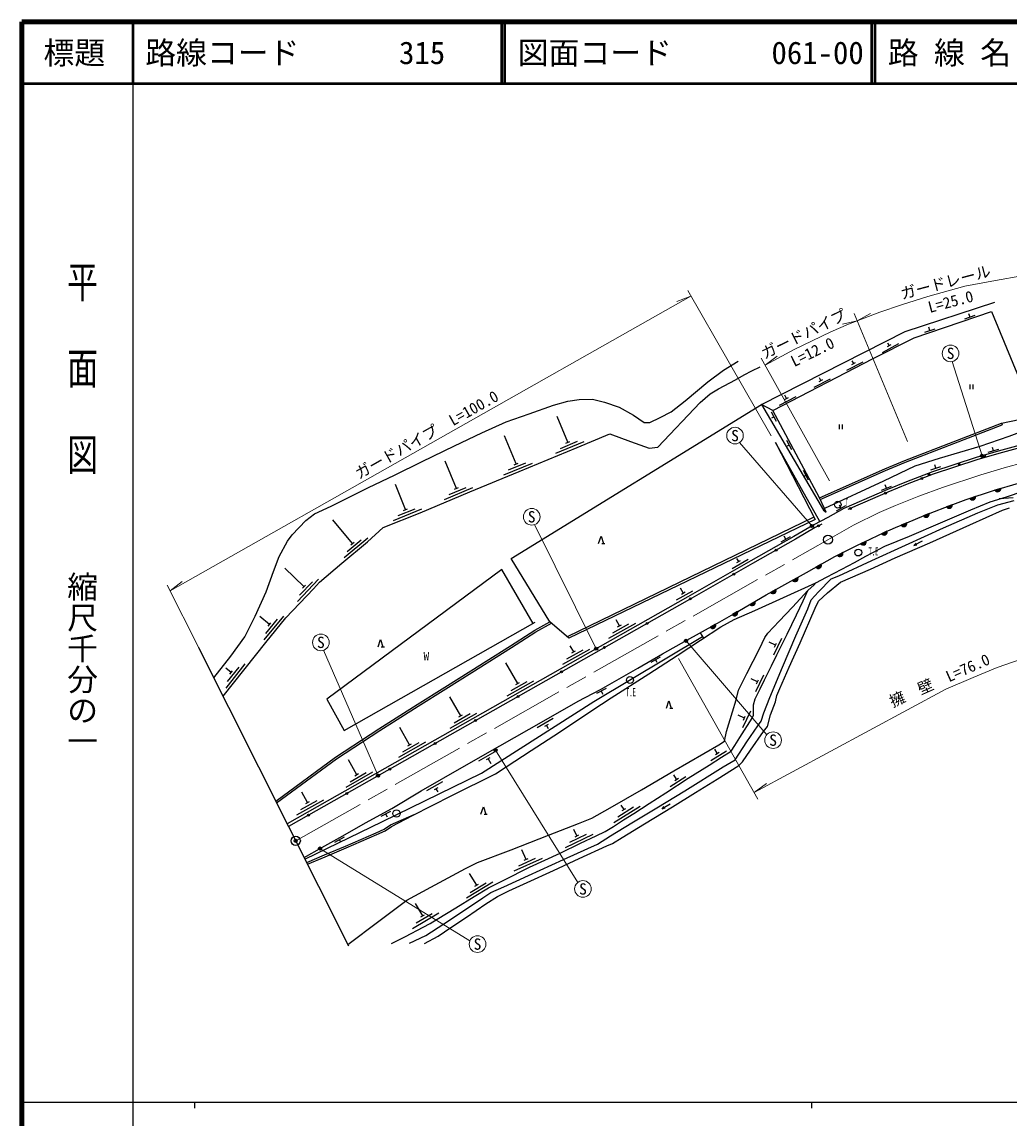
# Model space of a CAD drawing. Units: millimetres, scale not verified. Extents: x 40000 to 680000, y 20000 to 380000.
# Drawn here: x 40000 to 200042, y 202409 to 380000 of the extents above; entities that cross this region are included whole.
import ezdxf
from ezdxf.enums import TextEntityAlignment as Align

# ---------------------------------------------------------------- set-up
doc = ezdxf.new("R2010")
doc.units = ezdxf.units.MM
doc.header["$LTSCALE"] = 1000
doc.header["$PDMODE"] = 32
doc.header["$PDSIZE"] = 500
doc.linetypes.add('CHAIN', pattern=[18.5, 12, -1.5, 3.5, -1.5])
for name, color, linetype, lineweight in [('M-BGD', 7, 'Continuous', 25), ('M-BGD-EXST', 7, 'Continuous', 25), ('M-BGD-HTXT', 7, 'Continuous', 13), ('M-BMK', 2, 'CHAIN', 13), ('M-BMK-OTRS', 5, 'Continuous', 25), ('M-BMK-SRVR', 3, 'Continuous', 25), ('M-STR-HTXT', 7, 'Continuous', 13), ('M-STR-STRC', 7, 'Continuous', 25), ('M-TTL', 2, 'Continuous', 140), ('M-TTL-BAND', 7, 'Continuous', 25), ('M-TTL-LINE', 7, 'Continuous', 50)]:
    doc.layers.add(name, color=color, linetype=linetype, lineweight=lineweight)
for name, color, linetype in [('M-BMK-HTXT', 7, 'Continuous'), ('M-OTRS', 6, 'Continuous'), ('M-TTL-TXT', 7, 'Continuous')]:
    doc.layers.add(name, color=color, linetype=linetype)
doc.styles.add('@ＭＳ ゴシック', font='')
doc.styles.add('ＭＳ ゴシック', font='')
doc.styles.get('@ＭＳ ゴシック').set_extended_font_data('@MS Gothic')
doc.styles.get('ＭＳ ゴシック').set_extended_font_data('MS Gothic')

msp = doc.modelspace()

# ---------------------------------------------------------------- hatches: boundary and pattern name
at = {"layer": 'M-BGD'}
for points in [[(196282, 309578, -1), (195982, 309578, -0.41421), (196132, 309728, -0.41421)], [(192127, 308283, -1), (191827, 308283, -0.41421), (191977, 308433, -0.41421)], [(187235, 306654, -1), (186935, 306654, -0.41421), (187085, 306804, -0.41421)], [(198704, 304427, -0.82183), (197754, 304147)], [(193671, 302812, 0.82183), (194612, 303122)], [(187102, 300352, -0.82183), (186181, 299987)], [(190800, 301782, -0.82183), (189869, 301441)], [(183459, 298837, -0.82183), (182539, 298468)], [(180239, 297481, -0.82183), (179338, 297069)], [(176873, 295887, -0.82183), (175979, 295461)], [(173098, 294024, -0.82183), (172213, 293578)], [(169597, 292128, -0.82183), (168734, 291642)], [(165818, 290010, -0.82183), (164952, 289528)], [(162247, 288026, -0.82183), (161381, 287545)], [(158855, 286099, -0.82183), (157997, 285603)], [(156032, 284466, -0.82183), (155174, 283970)], [(152469, 282404, -0.82183), (151603, 281922)]]:
    msp.add_hatch(color=256, dxfattribs=at).paths.add_polyline_path(points)
at = {"layer": 'M-STR-STRC'}
for points in [[(195877, 309825, -1), (195438, 309586, -1)], [(168307, 298464, -1), (167868, 298225, -1)], [(147890, 279854, -1), (147451, 279615, -1)], [(133313, 278576, -1), (132874, 278337, -1)], [(117002, 262122, -1), (116563, 261883, -1)], [(97960, 257991, -1), (97521, 257751, -1)], [(88531, 246202, -1), (88092, 245963, -1)]]:
    msp.add_hatch(color=256, dxfattribs=at).paths.add_polyline_path(points)

# ---------------------------------------------------------------- linework, layer by layer
at = {"layer": 'M-BGD'}
for p, q in [((192876, 331908), (194534, 332467)), ((193705, 332188), (193525, 332720)), ((187212, 329995), (187032, 330528)), ((186383, 329715), (188041, 330275)), ((179521, 326445), (182140, 327907)), ((180305, 327398), (180916, 327739)), ((180611, 327569), (180389, 327966)), ((174854, 324662), (174628, 325096)), ((173730, 323571), (176392, 324954)), ((174543, 324501), (175164, 324823)), ((168420, 320814), (171082, 322196)), ((169233, 321743), (169854, 322066)), ((169544, 321904), (169321, 322333)), ((193678, 321265), (193678, 320482)), ((194144, 321265), (194144, 320482)), ((162840, 317916), (165503, 319299)), ((163654, 318845), (164275, 319168)), ((163964, 319007), (163680, 319555)), ((162359, 315253), (161533, 316796)), ((128521, 311900), (126791, 316059)), ((161946, 316024), (161537, 315806)), ((172498, 314785), (172498, 314003)), ((172965, 314785), (172965, 314003)), ((198800, 314983), (198908, 314703)), ((120114, 308401), (118223, 312948)), ((126559, 310108), (131175, 312029)), ((127309, 310908), (130079, 312060)), ((128198, 311765), (128844, 312034)), ((164817, 310661), (163991, 312204)), ((164404, 311432), (164076, 311257)), ((197514, 310531), (197359, 311072)), ((196673, 310290), (198355, 310773)), ((110465, 304430), (108608, 308861)), ((118152, 306610), (122768, 308531)), ((118902, 307410), (121672, 308562)), ((119791, 308267), (120438, 308536)), ((167527, 305769), (166701, 307312)), ((187336, 307431), (189000, 307975)), ((188168, 307703), (187993, 308238)), ((167114, 306540), (166866, 306407)), ((102195, 300989), (100553, 305042)), ((108508, 302634), (113119, 304567)), ((109256, 303435), (112023, 304595)), ((110143, 304295), (110788, 304566)), ((179334, 304127), (180952, 304794)), ((180143, 304461), (179928, 304981)), ((198704, 304427), (197754, 304147)), ((194612, 303122), (193671, 302812)), ((100216, 299216), (104850, 301094)), ((100974, 300009), (103754, 301135)), ((101871, 300857), (102519, 301120)), ((172050, 300801), (173585, 301641)), ((172818, 301221), (172548, 301715)), ((187102, 300352), (186181, 299987)), ((190800, 301782), (189869, 301441)), ((93577, 295495), (90416, 299327)), ((168395, 299774), (128407, 280381)), ((183459, 298837), (182539, 298468)), ((163079, 295773), (164602, 296636)), ((163841, 296205), (163563, 296694)), ((180239, 297481), (179338, 297069)), ((92222, 293210), (96079, 296392)), ((92707, 294194), (95021, 296103)), ((93307, 295273), (93847, 295718)), ((134022, 295479), (134524, 295479)), ((176873, 295887), (175979, 295461)), ((185933, 295866), (184590, 295199)), ((184590, 295199), (184965, 295529)), ((184590, 295199), (185080, 295298)), ((156206, 292587), (155928, 293076)), ((173098, 294024), (172213, 293578)), ((85728, 288517), (82608, 291479)), ((155123, 291455), (157732, 292936)), ((155901, 292414), (156510, 292760)), ((169597, 292128), (168734, 291642)), ((84660, 286085), (88102, 289711)), ((165818, 290010), (164952, 289528)), ((85022, 287120), (87087, 289296)), ((85487, 288264), (85969, 288771)), ((146135, 286354), (148745, 287834)), ((147218, 287486), (146768, 288280)), ((162247, 288026), (161381, 287545)), ((146914, 287313), (147523, 287658)), ((158855, 286099), (157997, 285603)), ((156032, 284466), (155174, 283970)), ((80161, 282379), (78571, 283678)), ((79275, 279873), (82440, 283744)), ((79560, 280932), (81459, 283255)), ((79939, 282108), (80382, 282649)), ((135154, 280140), (139506, 282603)), ((135803, 281024), (138414, 282502)), ((136887, 282155), (136332, 283134)), ((152469, 282404), (151603, 281922)), ((136582, 281982), (137191, 282327)), ((149970, 281013), (150516, 280181)), ((129451, 277946), (128897, 278925)), ((162153, 279016), (161146, 279518)), ((161886, 277473), (163225, 280157)), ((161997, 278703), (162309, 279329)), ((98255, 278760), (98757, 278760)), ((127719, 275931), (132070, 278394)), ((128368, 276816), (130978, 278293)), ((129147, 277774), (129756, 278119)), ((143480, 277088), (141963, 276215)), ((73935, 274586), (73053, 275284)), ((73088, 272067), (76193, 275987)), ((73357, 273131), (75219, 275482)), ((120385, 272814), (118475, 276189)), ((142721, 276652), (142929, 276290)), ((73718, 274312), (74153, 274860)), ((159246, 273088), (158235, 273580)), ((158995, 271542), (160307, 274240)), ((118653, 270800), (123004, 273263)), ((119302, 271684), (121912, 273162)), ((120081, 272642), (120690, 272987)), ((134699, 272001), (133153, 271180)), ((159093, 272773), (159399, 273402)), ((111143, 267583), (109399, 270665)), ((133926, 271591), (134190, 271094)), ((145029, 268807), (145531, 268807)), ((156898, 265666), (158178, 268379)), ((109411, 265568), (113762, 268031)), ((110059, 266453), (112670, 267930)), ((110839, 267411), (111448, 267756)), ((126118, 267136), (123512, 265650)), ((157131, 267215), (156113, 267694)), ((156982, 266898), (157280, 267531)), ((102853, 262890), (101271, 265685)), ((125342, 266176), (124734, 265829)), ((125038, 266002), (125317, 265514)), ((101120, 260876), (105472, 263339)), ((101769, 261760), (104380, 263238)), ((102548, 262718), (103157, 263063)), ((116650, 261733), (114044, 260246)), ((151702, 260352), (154255, 261929)), ((152742, 261524), (152339, 262176)), ((152444, 261340), (153040, 261707)), ((94285, 258041), (92934, 260428)), ((115874, 260773), (115266, 260426)), ((115570, 260599), (116009, 259830)), ((92553, 256026), (96904, 258489)), ((93201, 256910), (95812, 258388)), ((93980, 257868), (94589, 258213)), ((145118, 256107), (147634, 257742)), ((146130, 257302), (145663, 258022)), ((108204, 256902), (105602, 255408)), ((107431, 255939), (106824, 255590)), ((107127, 255765), (107407, 255277)), ((145837, 257111), (146424, 257493)), ((84593, 251521), (88944, 253984)), ((86325, 253536), (85381, 255204)), ((85242, 252405), (87853, 253883)), ((86021, 253363), (86630, 253708)), ((135986, 250312), (140225, 252965)), ((136595, 251224), (139138, 252816)), ((137628, 252401), (137172, 253129)), ((137331, 252216), (137925, 252587)), ((145074, 253279), (143778, 252523)), ((143778, 252523), (144130, 252878)), ((143778, 252523), (144260, 252654)), ((99738, 252104), (98196, 251275)), ((98967, 251689), (99234, 251194)), ((114952, 251669), (115453, 251669)), ((129985, 248153), (129499, 249167)), ((92236, 247922), (90703, 247078)), ((91469, 247500), (91605, 247254)), ((128118, 246261), (132628, 248420)), ((128826, 247099), (131532, 248394)), ((129669, 248001), (130300, 248304)), ((121735, 244312), (121041, 245851)), ((119827, 242464), (124384, 244520)), ((120553, 243286), (123288, 244519)), ((121416, 244169), (122054, 244456)), ((113740, 240145), (112583, 242035)), ((112078, 238072), (116342, 240682)), ((112696, 238978), (115255, 240544)), ((113442, 239962), (114039, 240328)), ((104992, 235174), (103807, 237179)), ((103297, 233128), (107602, 235670)), ((103929, 234024), (106512, 235549)), ((104690, 234996), (105293, 235352))]:
    msp.add_line(p, q, dxfattribs=at)
for points in [[(159919, 318010), (183190, 329846), (197742, 334593)], [(169287, 302905), (179881, 307613), (183152, 308971), (198800, 314983), (204518, 316196), (216965, 318773), (218923, 319258), (224259, 320194), (232711, 321677), (238649, 322550), (244849, 323866), (251122, 325284), (258052, 326799), (262672, 327216), (270500, 327943), (278900, 328685), (286571, 329036), (293404, 329374), (301426, 329713), (309682, 330174)], [(71125, 273714), (73844, 277253), (76139, 280383), (77830, 283701), (79618, 287658), (80782, 290949), (81724, 293383), (83047, 295871), (83808, 296906), (86030, 299213), (87436, 300323), (90111, 301548), (92926, 302935), (96172, 304562), (100425, 306552), (104879, 308796), (110147, 311313), (114538, 313429), (118484, 315186), (122248, 316527), (126185, 317893), (128511, 318538), (130319, 318813), (132497, 318876), (134445, 318378), (136835, 317565), (139132, 316307), (140866, 315081), (141785, 315124), (143488, 315895), (145279, 316848), (147520, 318602), (151192, 321692), (153751, 323604), (156112, 325045)], [(72616, 270747), (79538, 279484), (82789, 283460), (87264, 288175), (88232, 289258), (91870, 292337), (96012, 295754), (98592, 298072), (104552, 300487), (112611, 303866), (120633, 307155), (130013, 311058), (135303, 313247), (138644, 312023), (141669, 310965), (143080, 311095), (149957, 318336), (151572, 319765), (152946, 320562), (155685, 322029), (157073, 322843), (158350, 323453), (159676, 324124)], [(257444, 320368), (215658, 314525), (208687, 313166), (204936, 312323), (201851, 311414), (198888, 310633), (194870, 309479), (191062, 308254), (187599, 307122), (183395, 305498), (180221, 304188), (176104, 302408), (173262, 301144), (170665, 299724), (168374, 298512), (165157, 296628), (158180, 292673), (147962, 286872), (82996, 250100)], [(125608, 282819), (119324, 293066), (159919, 318010)], [(161730, 317022), (159919, 318010), (169971, 300893), (170363, 300559), (170131, 301156)], [(169409, 302631), (180000, 307338), (183263, 308692), (198908, 314703)], [(208365, 312684), (205037, 311936), (201958, 311028), (198994, 310247), (194986, 309096), (191185, 307873), (187733, 306745), (183543, 305126), (180376, 303820), (176264, 302042), (173900, 300990)], [(169384, 299046), (162151, 311843), (168592, 299392), (128654, 280167), (125608, 282819)], [(85737, 244647), (88605, 246246), (92029, 248129), (95682, 250241), (99961, 252543), (104701, 255410), (111715, 259435), (117503, 262739), (124592, 266784), (130195, 269928), (133794, 271839), (139843, 275319), (143867, 277636), (147821, 279817), (152404, 282368), (155438, 284122), (160680, 287155), (167221, 290789), (171801, 293370), (175361, 295167), (179904, 297330), (181648, 298111), (183467, 298840), (186264, 300019), (189605, 301344), (193078, 302617), (197491, 304069), (201564, 305271)], [(99943, 230715), (102205, 231827), (105034, 233314), (106203, 233952), (107328, 234656), (110330, 236490), (113346, 238321), (115658, 239736), (118119, 240944), (122290, 243082), (127257, 245322), (130568, 246935), (133096, 248145), (134583, 248850), (135901, 249656), (137508, 250733), (139181, 251781), (141685, 253376), (144370, 255085), (148029, 257462), (151394, 259606), (153411, 260882), (154988, 261833), (155591, 262779), (156385, 264078), (158405, 267205), (158606, 267674), (158623, 269374), (158879, 270347), (159698, 271958), (160414, 273430), (161542, 275655), (162375, 277444), (164063, 280829), (165581, 283959), (166631, 286221), (167394, 287875), (168460, 288784), (168724, 289119), (170451, 290036), (172941, 291343), (174980, 292417), (176817, 293429), (179906, 295047), (183913, 296712), (188916, 298829), (193850, 300962), (196971, 302269), (199617, 303078), (202316, 303980)], [(102862, 230730), (105508, 232015), (108405, 233861), (111602, 235985), (114748, 238093), (116012, 238935), (118109, 239883), (122104, 241729), (127776, 244292), (131721, 246063), (133323, 246805), (135445, 248115), (138891, 250236), (142928, 252674), (147447, 255406), (153707, 259307), (155629, 260455), (157505, 263367), (159290, 265962), (159830, 266718), (160267, 268065), (161228, 270573), (163327, 275482), (165464, 280528), (167413, 284939), (167962, 286398), (169123, 287658), (171185, 289759), (172446, 290283), (177805, 292745), (183236, 295240), (189422, 298019), (194952, 300476), (198191, 301753), (200887, 302476)], [(200713, 302883), (198453, 302722)], [(105246, 230708), (107494, 231867), (109531, 233274), (112073, 234986), (115202, 237100), (117082, 238334), (118934, 239222), (121938, 240564), (126165, 242544), (130359, 244474), (134848, 246530), (135754, 246882), (137288, 247845), (140953, 250102), (145466, 252812), (149208, 255144), (152706, 257317), (156254, 259515), (156841, 260110), (158116, 262014), (160215, 265034), (160885, 265874), (161380, 267718), (162186, 269824), (162362, 270846), (162856, 272027), (164409, 275477), (166153, 279418), (168578, 285021), (169157, 286156), (170607, 287497), (172705, 289259), (174357, 289946), (177577, 291355), (181553, 293151), (187182, 295617), (193657, 298511), (198976, 300895), (200100, 301280)], [(169677, 298636), (168617, 298075), (165407, 296195), (158427, 292238), (148208, 286437), (83221, 249652)], [(133498, 295479), (133886, 296667), (134274, 295479)], [(122903, 282548), (117815, 291259), (89432, 270298), (92243, 265217), (123222, 282728)], [(86303, 243520), (89182, 244756), (92584, 246186), (97559, 248326), (98878, 248937), (99934, 249658), (103322, 251449), (109686, 254646), (116759, 258161), (118514, 259305), (122583, 261983), (127141, 264943), (132380, 268445), (135547, 270485), (141663, 274365), (146231, 277335), (150012, 279851), (153320, 282019), (155446, 283186), (158835, 284629), (163462, 286771), (168724, 289119)], [(92829, 230538), (97888, 234298), (102398, 237723), (106281, 239818), (111934, 242853), (113849, 243821), (119321, 245864), (125379, 248267), (130229, 250124), (132394, 250995), (135355, 252647), (140455, 255567), (145702, 258662), (152960, 262855), (153889, 263478), (154228, 265040), (155224, 268247), (155781, 270191), (156199, 271738), (157510, 274436), (159566, 278447), (160452, 280265), (160911, 280953), (162747, 282897), (164937, 285174), (167394, 287875)], [(81158, 253755), (90845, 260877), (97890, 265456), (104094, 269412), (108542, 272209), (112768, 274877), (119204, 278914), (123161, 281444), (125608, 282819)], [(81295, 253483), (91016, 260630), (98052, 265204), (104255, 269158), (108702, 271955), (112927, 274623), (119365, 278661), (123315, 281186), (125848, 282610)], [(85893, 244336), (98474, 250457), (114523, 258283), (132733, 269889), (150359, 280421)], [(97731, 278760), (98119, 279948), (98507, 278760)], [(144505, 268807), (144893, 269995), (145281, 268807)], [(114427, 251669), (114815, 252857), (115203, 251669)], [(86185, 243796), (89065, 245032), (92467, 246462), (97437, 248600), (98730, 249199), (99778, 249916), (103618, 251597)]]:
    msp.add_lwpolyline(points, dxfattribs=at)
msp.add_lwpolyline([(169287, 302905), (161730, 317022), (178031, 325488), (184665, 328838), (197191, 333068), (204767, 314763), (202842, 313918), (200022, 312855), (195299, 311219), (188723, 309245), (184759, 308036), (179674, 305599), (170131, 301156)], close=True, dxfattribs=at)
for centre, radius in [((196132, 309578), 150), ((191977, 308283), 150), ((185878, 306028), 150), ((187085, 306654), 150), ((180006, 303660), 150), ((174310, 301172), 150), ((169147, 298355), 150), ((162280, 294422), 150), ((155405, 290523), 150), ((148364, 286526), 150), ((141356, 282559), 150), ((134423, 278634), 150), ((127491, 274710), 150), ((120433, 270716), 150), ((113531, 266809), 150), ((106994, 263109), 150), ((99648, 258951), 150), ((92678, 255006), 150), ((100729, 251750), 600), ((86470, 251492), 150)]:
    msp.add_circle(centre, radius, dxfattribs=at)
for centre, start, end in [((198202, 304381), 207.60904, 5.26723), ((194111, 303060), 209.38151, 7.0397), ((186605, 300260), 212.79738, 10.45557), ((190301, 301703), 211.3041, 8.9623), ((182963, 298743), 213.01726, 10.67545), ((179748, 297364), 215.75168, 13.40987), ((176384, 295762), 216.631, 14.28919), ((172611, 293889), 217.95326, 15.61145), ((169118, 291970), 220.57245, 18.23064), ((165337, 289855), 220.22627, 17.88446), ((161766, 287871), 220.22627, 17.88446), ((158377, 285936), 221.22546, 18.88365), ((155554, 284302), 221.22546, 18.88365), ((151989, 282249), 220.27022, 17.92841)]:
    msp.add_arc(centre, 505, start, end, dxfattribs=at)
at = {"layer": 'M-BGD-EXST'}
for centre in [(172274, 301790), (175596, 294024), (138579, 273382)]:
    msp.add_circle(centre, 550, dxfattribs=at)
at = {"layer": 'M-BGD-HTXT'}
for p, q in [((195658, 309705), (190829, 324982)), ((168088, 298345), (156341, 311841)), ((133093, 278456), (123100, 298551)), ((147671, 279734), (160768, 264524)), ((97741, 257871), (88867, 278190)), ((116782, 262002), (130104, 240574)), ((88312, 246083), (112616, 231114))]:
    msp.add_line(p, q, dxfattribs=at)
for centre in [(190552, 326303), (155607, 312974), (122645, 299822), (88468, 279480), (161784, 263635), (130957, 239528), (113862, 230596)]:
    msp.add_circle(centre, 1350, dxfattribs=at)
at = {"layer": 'M-BMK'}
msp.add_lwpolyline([(84391, 247325), (170682, 296113), (174796, 298463), (178979, 300505), (181640, 301675), (185436, 303164), (189232, 304565), (195468, 306609), (199233, 307755), (202449, 308602), (205242, 309275), (209605, 310147), (217286, 311668), (223444, 312544), (266408, 318755), (290028, 322204), (300076, 323634)], dxfattribs=at)
at = {"layer": 'M-BMK-OTRS'}
msp.add_line((92977, 230245), (68677, 278583), dxfattribs=at)
at = {"layer": 'M-BMK-SRVR'}
for centre in [(170682, 296113), (84391, 247325)]:
    msp.add_circle(centre, 750, dxfattribs=at)
at = {"layer": 'M-OTRS'}
msp.add_point((84391, 247325), dxfattribs=at)
at = {"layer": 'M-STR-HTXT'}
for p, q in [((161481, 312957), (147955, 336462)), ((64016, 287855), (148454, 335595)), ((148454, 335595), (146170, 334696)), ((183566, 312001), (174938, 332737)), ((175419, 331582), (177563, 332778)), ((175419, 331582), (173029, 331023)), ((159863, 325504), (170944, 305666)), ((160479, 324401), (162458, 325853)), ((63567, 288750), (68677, 278583)), ((64016, 287855), (65964, 289349)), ((146473, 276864), (159327, 254078)), ((158716, 255160), (160694, 256614))]:
    msp.add_line(p, q, dxfattribs=at)
for points in [[(175419, 331582), (179083, 333000), (182607, 334183), (186878, 335519), (192872, 337167), (197268, 338003), (202729, 338958)], [(160479, 324401), (165175, 326926), (168136, 328326), (171128, 329789), (173993, 331030), (175419, 331582)], [(158716, 255160), (189804, 271919), (194222, 273811), (198118, 275431), (202024, 276759), (205597, 277977), (209710, 279149), (213173, 280063), (216498, 280788), (219582, 281432)]]:
    msp.add_lwpolyline(points, dxfattribs=at)
at = {"layer": 'M-STR-STRC'}
for centre in [(195658, 309705), (168088, 298345), (147671, 279734), (133093, 278456), (116782, 262002), (97741, 257871), (88312, 246083)]:
    msp.add_circle(centre, 250, dxfattribs=at)
at = {"layer": 'M-TTL'}
for p, q in [((40000, 380000), (40000, 20000)), ((680000, 380000), (40000, 380000))]:
    msp.add_line(p, q, dxfattribs=at)
at = {"layer": 'M-TTL-BAND'}
for p, q in [((58000, 370000), (58000, 20000)), ((40000, 205000), (579000, 205000)), ((68000, 205000), (68000, 204000)), ((168000, 205000), (168000, 204000))]:
    msp.add_line(p, q, dxfattribs=at)
at = {"layer": 'M-TTL-LINE'}
for p, q in [((58000, 380000), (58000, 370000)), ((117750, 380000), (117750, 370000)), ((118250, 380000), (118250, 370000)), ((177750, 380000), (177750, 370000)), ((178250, 380000), (178250, 370000)), ((40000, 370000), (680000, 370000))]:
    msp.add_line(p, q, dxfattribs=at)

# ---------------------------------------------------------------- texts
at = {"layer": 'M-BGD-EXST', "style": '@ＭＳ ゴシック', "width": 0.5}
for s, p in [('T', (173686, 302114)), ('T.E', (178055, 294218)), ('T.E', (138732, 271415))]:
    msp.add_text(s, height=1320, dxfattribs=at).set_placement(p, align=Align.MIDDLE_CENTER)
at = {"layer": 'M-BGD-HTXT', "style": 'ＭＳ ゴシック'}
for p in [(190552, 326303), (155607, 312974), (122645, 299822), (88468, 279480), (161784, 263635), (130957, 239528), (113862, 230596)]:
    msp.add_text('S', height=1833, dxfattribs=at).set_placement(p, align=Align.MIDDLE_CENTER)
at = {"layer": 'M-BMK-HTXT', "style": 'ＭＳ ゴシック'}
msp.add_text('W', height=1320, dxfattribs=at).set_placement((105117, 276190), align=Align.BOTTOM_LEFT)
at = {"layer": 'M-STR-HTXT', "style": 'ＭＳ ゴシック'}
for s, rotation, p in [('ガードレール', 14.737, (190113, 336405)), ('L=25.0', 14.737, (190939, 333264)), ('ガードパイプ', 26.058, (167378, 328139)), ('L=12.0', 26.058, (168805, 325221)), ('ガードパイプ\u3000L=100.0', 29.483, (106333, 311850)), ('擁\u3000壁\u3000L=76.0', 23.925, (189364, 271989))]:
    msp.add_text(s, height=1833, rotation=rotation, dxfattribs=at).set_placement(p, align=Align.BOTTOM_CENTER)
at = {"layer": 'M-TTL-BAND', "style": '@ＭＳ ゴシック', "width": 1.4}
msp.add_text('平  面  図', height=3666, rotation=270, dxfattribs=at).set_placement((49777, 306475), align=Align.MIDDLE_RIGHT)
at = {"layer": 'M-TTL-BAND', "style": '@ＭＳ ゴシック'}
msp.add_text('縮尺千分の一', height=3666, rotation=270, dxfattribs=at).set_placement((49777, 261030), align=Align.MIDDLE_RIGHT)
at = {"layer": 'M-TTL-TXT', "style": 'ＭＳ ゴシック'}
msp.add_text('標題', height=3666, dxfattribs=at).set_placement((48500, 375000), align=Align.MIDDLE_CENTER)
for s, p in [('路線コード', (60000, 375000)), ('315', (101142, 375000)), ('図面コード', (120380, 375000)), ('061-00', (161521, 375000)), ('路 線 名', (180380, 375000))]:
    msp.add_text(s, height=3666, dxfattribs=at).set_placement(p, align=Align.MIDDLE_LEFT)

doc.saveas('drawing.dxf')
